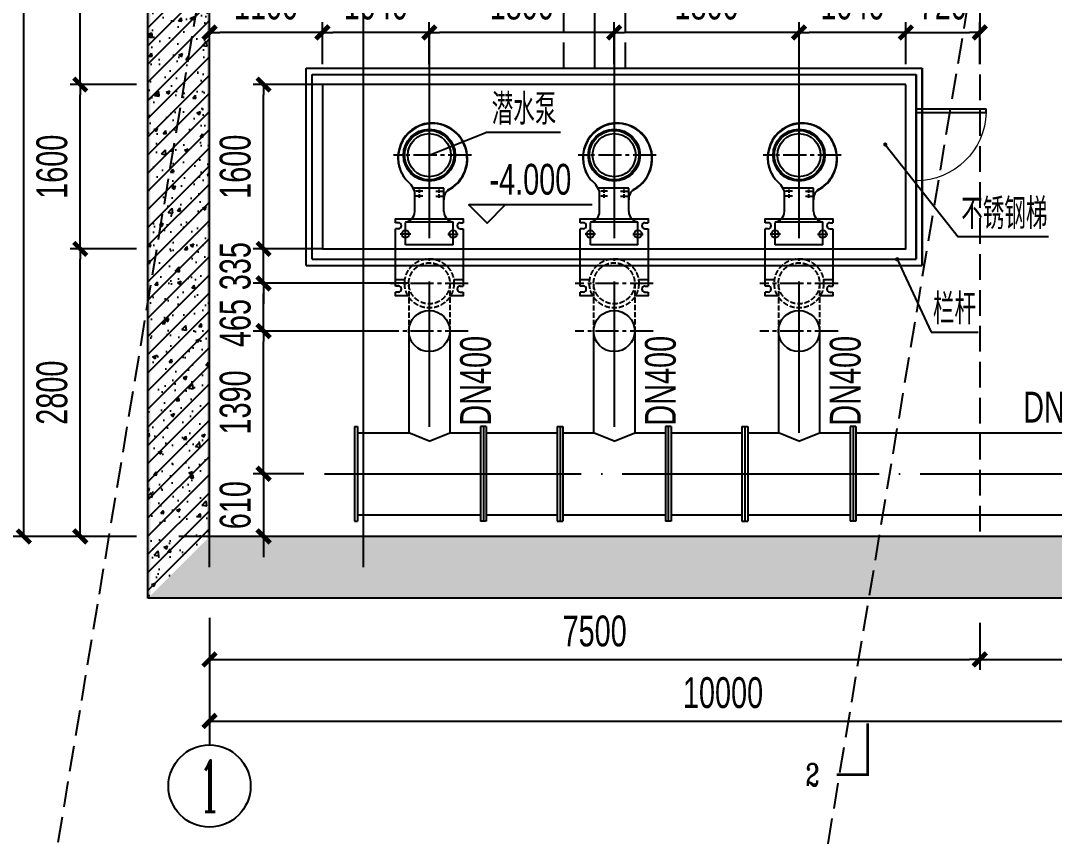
# Model space of a CAD drawing. Extents: x -316592 to 60787, y -138940 to -60306.
# Drawn here: x -24957 to -14892, y -95223 to -87233 of the extents above; entities that cross this region are included whole.
import ezdxf
from ezdxf.enums import TextEntityAlignment as Align

# ---------------------------------------------------------------- set-up
doc = ezdxf.new("R2010")
doc.units = 0
doc.header["$LTSCALE"] = 1000
doc.header["$MEASUREMENT"] = 0
for name, pattern in [('CENTER', [2.9, 2.5, -0.2, 0, -0.2]), ('CENTER2', [1.125, 0.75, -0.125, 0.125, -0.125]), ('DASH', [0.35, 0.25, -0.1]), ('DOTE', [2.42, 2, -0.2, 0.02, -0.2])]:
    doc.linetypes.add(name, pattern=pattern)
for name, color, linetype in [('---GPS_废水管_DN', 74, 'Continuous'), ('AXIS', 4, 'Continuous'), ('AXIS_TEXT', 7, 'Continuous'), ('DIM_SYMB', 4, 'Continuous'), ('DOTE', 8, 'Continuous'), ('PUB_DIM', 7, 'Continuous'), ('PUB_HATCH', 246, 'Continuous'), ('PUB_TEXT', 7, 'Continuous'), ('PUB_WALL', 9, 'Continuous'), ('QQ', 8, 'Continuous'), ('WALL', 8, 'Continuous'), ('WINDOW', 8, 'Continuous'), ('WP_CENTER', 11, 'CENTER'), ('WP_D', 4, 'Continuous'), ('WP_D_DN', 4, 'Continuous'), ('设备', 201, 'Continuous')]:
    doc.layers.add(name, color=color, linetype=linetype)
doc.styles.add('_TCH_AXIS', font='COMPLEX', dxfattribs={"bigfont": 'GBCBIG'})
doc.styles.add('_TCH_LABEL', font='COMPLEX', dxfattribs={"bigfont": 'GBCBIG'})
doc.styles.add('COMPLEX', font='COMPLEX')
doc.styles.add('HZ', font='HZTXT_E.SHX', dxfattribs={"width": 0.7, "bigfont": 'HZTXT.SHX'})
doc.dimstyles.new('LZGPS', dxfattribs={"dimscale": 100, "dimtxt": 3, "dimasz": 1, "dimexe": 1, "dimexo": 2, "dimgap": 1.25, "dimtad": 1, "dimdec": 0, "dimzin": 0, "dimdsep": 46, "dimtxsty": 'HZ', "dimblk": '$dimbk', "dimcen": 2, "dimclrd": 256, "dimclre": 256, "dimazin": 0, "dimtfac": 1, "dimtdec": 0, "dimtix": 1, "dimtmove": 2, "dimatfit": 3, "dimfxl": 0, "dimtolj": 1, "dimtzin": 0, "dimarcsym": 0})
pattern_1 = [(45, (-77718.2, -37710.72), (-88.38835, 88.38835), []), (50, (-77718.2, -37710.72), (358.6301, -31.3761), [37.5, -412.5]), (355, (-77718.2, -37710.72), (-69.3757, 376.096), [30, -330]), (100.4514, (-77688.3, -37713.33), (289.2547, 344.7198), [31.8701, -350.571]), (46.1842, (-77718.2, -37610.7), (533.6205, -82.7595), [56.25, -618.75]), (96.6356, (-77673.73, -37617.6), (467.3314, 487.059), [47.805, -525.8565]), (351.1842, (-77718.2, -37610.7), (467.331, 487.0593), [45, -495]), (21, (-77668.2, -37635.72), (298.4535, -201.3094), [37.5, -412.5]), (326, (-77668.2, -37635.72), (121.6577, 362.575), [30, -330]), (71.4514, (-77643.33, -37652.5), (420.1113, 161.2652), [31.8701, -350.571]), (37.5, (-77718.2, -37710.72), (6.07993, 166.44693), [0, -326, 0, -335, 0, -331.25]), (7.5, (-77718.2, -37710.72), (131.53477, 197.20586), [0, -191, 0, -318.5, 0, -126.25]), (327.5, (-77829.7, -37710.72), (266.91122, -11.27744), [0, -125, 0, -390, 0, -517.5]), (317.5, (-77879.7, -37710.72), (291.5931, 50.0525), [0, -162.5, 0, -259, 0, -367.5])]

# ---------------------------------------------------------------- blocks, each defined once
blk = doc.blocks.new('$dimbk')
blk.add_line((0, 0), (-1, 0))
blk.add_lwpolyline([(-0.64, -0.64, 0.45, 0.45, 0), (0.64, 0.64, 0.45, 0.45, 0)], format="xyseb")
blk = doc.blocks.new('*D63')
at = {"layer": 'Defpoints', "color": 0}
for p in [(-23118, -92895), (-15618, -92895), (-15618, -93452)]:
    blk.add_point(p, dxfattribs=at)
at = {"layer": 'PUB_DIM', "lineweight": -2}
for p, q in [((-23118, -93095), (-23118, -93552)), ((-15618, -93095), (-15618, -93552)), ((-23018, -93452), (-15718, -93452))]:
    blk.add_line(p, q, dxfattribs=at)
at = {"layer": 'PUB_DIM', "lineweight": -2, "xscale": 100, "yscale": 100, "zscale": 100, "rotation": 180}
blk.add_blockref('$dimbk', (-23118, -93452), dxfattribs=at)
at = {"layer": 'PUB_DIM', "lineweight": -2, "xscale": 100, "yscale": 100, "zscale": 100}
blk.add_blockref('$dimbk', (-15618, -93452), dxfattribs=at)
at = {"layer": 'PUB_DIM', "color": 0, "insert": (-19368, -93177), "char_height": 300, "attachment_point": 5, "style": 'HZ'}
blk.add_mtext('\\A1;7500', dxfattribs=at)
blk = doc.blocks.new('*D64')
at = {"layer": 'Defpoints', "color": 0}
for p in [(-15618, -92895), (-13118, -92895), (-13118, -93452)]:
    blk.add_point(p, dxfattribs=at)
at = {"layer": 'PUB_DIM', "lineweight": -2}
for p, q in [((-15618, -93095), (-15618, -93552)), ((-13118, -93095), (-13118, -93552)), ((-15518, -93452), (-13218, -93452))]:
    blk.add_line(p, q, dxfattribs=at)
at = {"layer": 'PUB_DIM', "lineweight": -2, "xscale": 100, "yscale": 100, "zscale": 100, "rotation": 180}
blk.add_blockref('$dimbk', (-15618, -93452), dxfattribs=at)
at = {"layer": 'PUB_DIM', "lineweight": -2, "xscale": 100, "yscale": 100, "zscale": 100}
blk.add_blockref('$dimbk', (-13118, -93452), dxfattribs=at)
at = {"layer": 'PUB_DIM', "color": 0, "insert": (-14368, -93177), "char_height": 300, "attachment_point": 5, "style": 'HZ'}
blk.add_mtext('\\A1;2500', dxfattribs=at)
blk = doc.blocks.new('*D65')
at = {"layer": 'Defpoints', "color": 0}
for p in [(-23118, -93045), (-13118, -93045), (-13118, -94052)]:
    blk.add_point(p, dxfattribs=at)
at = {"layer": 'PUB_DIM', "lineweight": -2}
for p, q in [((-23118, -93245), (-23118, -94152)), ((-13118, -93245), (-13118, -94152)), ((-23018, -94052), (-13218, -94052))]:
    blk.add_line(p, q, dxfattribs=at)
at = {"layer": 'PUB_DIM', "lineweight": -2, "xscale": 100, "yscale": 100, "zscale": 100, "rotation": 180}
blk.add_blockref('$dimbk', (-23118, -94052), dxfattribs=at)
at = {"layer": 'PUB_DIM', "lineweight": -2, "xscale": 100, "yscale": 100, "zscale": 100}
blk.add_blockref('$dimbk', (-13118, -94052), dxfattribs=at)
at = {"layer": 'PUB_DIM', "color": 0, "insert": (-18118, -93777), "char_height": 300, "attachment_point": 5, "style": 'HZ'}
blk.add_mtext('\\A1;10000', dxfattribs=at)
blk = doc.blocks.new('*D66')
at = {"layer": 'Defpoints', "color": 0}
for p in [(-24377, -89455), (-23631, -89455), (-23631, -92255)]:
    blk.add_point(p, dxfattribs=at)
at = {"layer": 'PUB_DIM', "lineweight": -2}
for p, q in [((-23831, -89455), (-24477, -89455)), ((-24377, -92155), (-24377, -89555)), ((-23831, -92255), (-24477, -92255))]:
    blk.add_line(p, q, dxfattribs=at)
at = {"layer": 'PUB_DIM', "lineweight": -2, "xscale": 100, "yscale": 100, "zscale": 100}
for p, rotation in [((-24377, -89455), 90), ((-24377, -92255), 270)]:
    blk.add_blockref('$dimbk', p, dxfattribs=dict(at, rotation=rotation))
at = {"layer": 'PUB_DIM', "color": 0, "insert": (-24652, -90855), "char_height": 300, "attachment_point": 5, "rotation": 90, "style": 'HZ'}
blk.add_mtext('\\A1;2800', dxfattribs=at)
blk = doc.blocks.new('*D67')
at = {"layer": 'Defpoints', "color": 0}
for p in [(-24377, -87855), (-23631, -87855), (-23631, -89455)]:
    blk.add_point(p, dxfattribs=at)
at = {"layer": 'PUB_DIM', "lineweight": -2}
for p, q in [((-23831, -87855), (-24477, -87855)), ((-24377, -89355), (-24377, -87955)), ((-23831, -89455), (-24477, -89455))]:
    blk.add_line(p, q, dxfattribs=at)
at = {"layer": 'PUB_DIM', "lineweight": -2, "xscale": 100, "yscale": 100, "zscale": 100}
for p, rotation in [((-24377, -87855), 90), ((-24377, -89455), 270)]:
    blk.add_blockref('$dimbk', p, dxfattribs=dict(at, rotation=rotation))
at = {"layer": 'PUB_DIM', "color": 0, "insert": (-24652, -88655), "char_height": 300, "attachment_point": 5, "rotation": 90, "style": 'HZ'}
blk.add_mtext('\\A1;1600', dxfattribs=at)
blk = doc.blocks.new('*D68')
at = {"layer": 'Defpoints', "color": 0}
for p in [(-24377, -85355), (-23631, -85355), (-23631, -87855)]:
    blk.add_point(p, dxfattribs=at)
at = {"layer": 'PUB_DIM', "lineweight": -2}
for p, q in [((-23831, -85355), (-24477, -85355)), ((-24377, -87755), (-24377, -85455)), ((-23831, -87855), (-24477, -87855))]:
    blk.add_line(p, q, dxfattribs=at)
at = {"layer": 'PUB_DIM', "lineweight": -2, "xscale": 100, "yscale": 100, "zscale": 100}
for p, rotation in [((-24377, -85355), 90), ((-24377, -87855), 270)]:
    blk.add_blockref('$dimbk', p, dxfattribs=dict(at, rotation=rotation))
at = {"layer": 'PUB_DIM', "color": 0, "insert": (-24652, -86605), "char_height": 300, "attachment_point": 5, "rotation": 90, "style": 'HZ'}
blk.add_mtext('\\A1;2500', dxfattribs=at)
blk = doc.blocks.new('*D71')
at = {"layer": 'Defpoints', "color": 0}
for p in [(-24927, -85355), (-23896, -85355), (-23896, -92255)]:
    blk.add_point(p, dxfattribs=at)
at = {"layer": 'PUB_DIM', "lineweight": -2}
for p, q in [((-24096, -85355), (-25027, -85355)), ((-24927, -92155), (-24927, -85455)), ((-24096, -92255), (-25027, -92255))]:
    blk.add_line(p, q, dxfattribs=at)
at = {"layer": 'PUB_DIM', "lineweight": -2, "xscale": 100, "yscale": 100, "zscale": 100}
for p, rotation in [((-24927, -85355), 90), ((-24927, -92255), 270)]:
    blk.add_blockref('$dimbk', p, dxfattribs=dict(at, rotation=rotation))
at = {"layer": 'PUB_DIM', "color": 0, "insert": (-25202, -88805), "char_height": 300, "attachment_point": 5, "rotation": 90, "style": 'HZ'}
blk.add_mtext('\\A1;6900', dxfattribs=at)
blk = doc.blocks.new('_AXISO')
blk.add_circle((0, 0), 0.5)
at = {"layer": 'AXIS_TEXT', "style": 'COMPLEX', "width": 1.041667}
blk.add_attdef('A', text='', height=0.56, dxfattribs=at).set_placement((-0.25, -0.28), (0.25, -0.28), align=Align.FIT)
blk = doc.blocks.new('$DorLib2D$00000001')
for p, q in [((0.45, 0.975), (0.5, 0.975)), ((0.45, 0), (0.45, 0.975)), ((0.5, 0), (0.5, 0.975)), ((0.5, 0), (0.45, 0))]:
    blk.add_line(p, q)
at = {"lineweight": 13}
blk.add_arc((0.475, 0), 0.975, 91.4693, 180, dxfattribs=at)
blk = doc.blocks.new('$BG_1')
blk.add_lwpolyline([(10.23, 1.77), (-1.77, 1.77), (0, 0), (1.77, 1.77)])
at = {"style": 'HZ', "width": 0.7}
blk.add_attdef('BG', text='', height=2.5, dxfattribs=at).set_placement((4.22, 2.77), align=Align.CENTER)
blk = doc.blocks.new('*D73')
at = {"layer": '---GPS_废水管_DN', "lineweight": -2}
for p, q in [((-22592, -91545), (-22592, -91445)), ((-22199, -91645), (-22692, -91645)), ((-22592, -91645), (-22592, -92255)), ((-22199, -92255), (-22692, -92255)), ((-22592, -92355), (-22592, -92455))]:
    blk.add_line(p, q, dxfattribs=at)
at = {"layer": 'Defpoints', "color": 0}
for p in [(-21999, -91645, 1800), (-22592, -92255), (-21999, -92255)]:
    blk.add_point(p, dxfattribs=at)
at = {"layer": '---GPS_废水管_DN', "lineweight": -2, "xscale": 100, "yscale": 100, "zscale": 100}
for p, rotation in [((-22592, -91645), 270), ((-22592, -92255), 90)]:
    blk.add_blockref('$dimbk', p, dxfattribs=dict(at, rotation=rotation))
at = {"layer": '---GPS_废水管_DN', "color": 0, "insert": (-22867, -91950), "char_height": 300, "attachment_point": 5, "rotation": 90, "style": 'HZ'}
blk.add_mtext('\\A1;610', dxfattribs=at)
blk = doc.blocks.new('*D74')
at = {"layer": '---GPS_废水管_DN', "lineweight": -2}
for p, q in [((-21818, -90255), (-22692, -90255)), ((-22592, -91545), (-22592, -90355)), ((-22199, -91645), (-22692, -91645))]:
    blk.add_line(p, q, dxfattribs=at)
at = {"layer": 'Defpoints', "color": 0}
for p in [(-22592, -90255), (-21618, -90255), (-21999, -91645, 1800)]:
    blk.add_point(p, dxfattribs=at)
at = {"layer": '---GPS_废水管_DN', "lineweight": -2, "xscale": 100, "yscale": 100, "zscale": 100}
for p, rotation in [((-22592, -90255), 90), ((-22592, -91645), 270)]:
    blk.add_blockref('$dimbk', p, dxfattribs=dict(at, rotation=rotation))
at = {"layer": '---GPS_废水管_DN', "color": 0, "insert": (-22867, -90950), "char_height": 300, "attachment_point": 5, "rotation": 90, "style": 'HZ'}
blk.add_mtext('\\A1;1390', dxfattribs=at)
blk = doc.blocks.new('*D75')
at = {"layer": '---GPS_废水管_DN', "lineweight": -2}
for p, q in [((-16338, -87655), (-16338, -87248)), ((-15618, -87655), (-15618, -87248)), ((-16238, -87348), (-15718, -87348))]:
    blk.add_line(p, q, dxfattribs=at)
at = {"layer": 'Defpoints', "color": 0}
for p in [(-15618, -87348), (-16338, -87855), (-15618, -87855)]:
    blk.add_point(p, dxfattribs=at)
at = {"layer": '---GPS_废水管_DN', "lineweight": -2, "xscale": 100, "yscale": 100, "zscale": 100, "rotation": 180}
blk.add_blockref('$dimbk', (-16338, -87348), dxfattribs=at)
at = {"layer": '---GPS_废水管_DN', "lineweight": -2, "xscale": 100, "yscale": 100, "zscale": 100}
blk.add_blockref('$dimbk', (-15618, -87348), dxfattribs=at)
at = {"layer": '---GPS_废水管_DN', "color": 0, "insert": (-15978, -87073), "char_height": 300, "attachment_point": 5, "style": 'HZ'}
blk.add_mtext('\\A1;720', dxfattribs=at)
blk = doc.blocks.new('*D76')
at = {"layer": '---GPS_废水管_DN', "lineweight": -2}
for p, q in [((-17378, -87655), (-17378, -87248)), ((-16338, -87655), (-16338, -87248)), ((-16438, -87348), (-17278, -87348))]:
    blk.add_line(p, q, dxfattribs=at)
at = {"layer": 'Defpoints', "color": 0}
for p in [(-17378, -87348), (-17378, -87855), (-16338, -87855)]:
    blk.add_point(p, dxfattribs=at)
at = {"layer": '---GPS_废水管_DN', "lineweight": -2, "xscale": 100, "yscale": 100, "zscale": 100, "rotation": 180}
blk.add_blockref('$dimbk', (-17378, -87348), dxfattribs=at)
at = {"layer": '---GPS_废水管_DN', "lineweight": -2, "xscale": 100, "yscale": 100, "zscale": 100}
blk.add_blockref('$dimbk', (-16338, -87348), dxfattribs=at)
at = {"layer": '---GPS_废水管_DN', "color": 0, "insert": (-16858, -87073), "char_height": 300, "attachment_point": 5, "style": 'HZ'}
blk.add_mtext('\\A1;1040', dxfattribs=at)
blk = doc.blocks.new('*D77')
at = {"layer": '---GPS_废水管_DN', "lineweight": -2}
for p, q in [((-19178, -87655), (-19178, -87248)), ((-17378, -87655), (-17378, -87248)), ((-17478, -87348), (-19078, -87348))]:
    blk.add_line(p, q, dxfattribs=at)
at = {"layer": 'Defpoints', "color": 0}
for p in [(-19178, -87348), (-19178, -87855), (-17378, -87855)]:
    blk.add_point(p, dxfattribs=at)
at = {"layer": '---GPS_废水管_DN', "lineweight": -2, "xscale": 100, "yscale": 100, "zscale": 100, "rotation": 180}
blk.add_blockref('$dimbk', (-19178, -87348), dxfattribs=at)
at = {"layer": '---GPS_废水管_DN', "lineweight": -2, "xscale": 100, "yscale": 100, "zscale": 100}
blk.add_blockref('$dimbk', (-17378, -87348), dxfattribs=at)
at = {"layer": '---GPS_废水管_DN', "color": 0, "insert": (-18278, -87073), "char_height": 300, "attachment_point": 5, "style": 'HZ'}
blk.add_mtext('\\A1;1800', dxfattribs=at)
blk = doc.blocks.new('*D78')
at = {"layer": '---GPS_废水管_DN', "lineweight": -2}
for p, q in [((-20978, -87655), (-20978, -87248)), ((-19178, -87655), (-19178, -87248)), ((-19278, -87348), (-20878, -87348))]:
    blk.add_line(p, q, dxfattribs=at)
at = {"layer": 'Defpoints', "color": 0}
for p in [(-20978, -87348), (-20978, -87855), (-19178, -87855)]:
    blk.add_point(p, dxfattribs=at)
at = {"layer": '---GPS_废水管_DN', "lineweight": -2, "xscale": 100, "yscale": 100, "zscale": 100, "rotation": 180}
blk.add_blockref('$dimbk', (-20978, -87348), dxfattribs=at)
at = {"layer": '---GPS_废水管_DN', "lineweight": -2, "xscale": 100, "yscale": 100, "zscale": 100}
blk.add_blockref('$dimbk', (-19178, -87348), dxfattribs=at)
at = {"layer": '---GPS_废水管_DN', "color": 0, "insert": (-20078, -87073), "char_height": 300, "attachment_point": 5, "style": 'HZ'}
blk.add_mtext('\\A1;1800', dxfattribs=at)
blk = doc.blocks.new('*D79')
at = {"layer": '---GPS_废水管_DN', "lineweight": -2}
for p, q in [((-22019, -87655), (-22019, -87248)), ((-20978, -87655), (-20978, -87248)), ((-21078, -87348), (-21919, -87348))]:
    blk.add_line(p, q, dxfattribs=at)
at = {"layer": 'Defpoints', "color": 0}
for p in [(-22019, -87348), (-22019, -87855), (-20978, -87855)]:
    blk.add_point(p, dxfattribs=at)
at = {"layer": '---GPS_废水管_DN', "lineweight": -2, "xscale": 100, "yscale": 100, "zscale": 100, "rotation": 180}
blk.add_blockref('$dimbk', (-22019, -87348), dxfattribs=at)
at = {"layer": '---GPS_废水管_DN', "lineweight": -2, "xscale": 100, "yscale": 100, "zscale": 100}
blk.add_blockref('$dimbk', (-20978, -87348), dxfattribs=at)
at = {"layer": '---GPS_废水管_DN', "color": 0, "insert": (-21499, -87073), "char_height": 300, "attachment_point": 5, "style": 'HZ'}
blk.add_mtext('\\A1;1040', dxfattribs=at)
blk = doc.blocks.new('*D80')
at = {"layer": '---GPS_废水管_DN', "lineweight": -2}
for p, q in [((-22592, -89355), (-22592, -89255)), ((-22019, -89455), (-22692, -89455)), ((-22592, -89790), (-22592, -89455)), ((-21178, -89790), (-22692, -89790)), ((-22592, -89890), (-22592, -89990))]:
    blk.add_line(p, q, dxfattribs=at)
at = {"layer": 'Defpoints', "color": 0}
for p in [(-22592, -89455), (-21819, -89455), (-20978, -89790)]:
    blk.add_point(p, dxfattribs=at)
at = {"layer": '---GPS_废水管_DN', "lineweight": -2, "xscale": 100, "yscale": 100, "zscale": 100}
for p, rotation in [((-22592, -89455), 270), ((-22592, -89790), 90)]:
    blk.add_blockref('$dimbk', p, dxfattribs=dict(at, rotation=rotation))
at = {"layer": '---GPS_废水管_DN', "color": 0, "insert": (-22867, -89623), "char_height": 300, "attachment_point": 5, "rotation": 90, "style": 'HZ'}
blk.add_mtext('\\A1;335', dxfattribs=at)
blk = doc.blocks.new('*D81')
at = {"layer": '---GPS_废水管_DN', "lineweight": -2}
for p, q in [((-22019, -87855), (-22692, -87855)), ((-22592, -89355), (-22592, -87955)), ((-22019, -89455), (-22692, -89455))]:
    blk.add_line(p, q, dxfattribs=at)
at = {"layer": 'Defpoints', "color": 0}
for p in [(-22592, -87855), (-21819, -87855), (-21819, -89455)]:
    blk.add_point(p, dxfattribs=at)
at = {"layer": '---GPS_废水管_DN', "lineweight": -2, "xscale": 100, "yscale": 100, "zscale": 100}
for p, rotation in [((-22592, -87855), 90), ((-22592, -89455), 270)]:
    blk.add_blockref('$dimbk', p, dxfattribs=dict(at, rotation=rotation))
at = {"layer": '---GPS_废水管_DN', "color": 0, "insert": (-22867, -88655), "char_height": 300, "attachment_point": 5, "rotation": 90, "style": 'HZ'}
blk.add_mtext('\\A1;1600', dxfattribs=at)
blk = doc.blocks.new('*D82')
at = {"layer": '---GPS_废水管_DN', "lineweight": -2}
for p, q in [((-22019, -89790), (-22692, -89790)), ((-22592, -90155), (-22592, -89890)), ((-21358, -90255), (-22692, -90255))]:
    blk.add_line(p, q, dxfattribs=at)
at = {"layer": 'Defpoints', "color": 0}
for p in [(-22592, -89790), (-21819, -89790), (-21158, -90255)]:
    blk.add_point(p, dxfattribs=at)
at = {"layer": '---GPS_废水管_DN', "lineweight": -2, "xscale": 100, "yscale": 100, "zscale": 100}
for p, rotation in [((-22592, -89790), 90), ((-22592, -90255), 270)]:
    blk.add_blockref('$dimbk', p, dxfattribs=dict(at, rotation=rotation))
at = {"layer": '---GPS_废水管_DN', "color": 0, "insert": (-22867, -90177), "char_height": 300, "attachment_point": 5, "rotation": 90, "style": 'HZ'}
blk.add_mtext('\\A1;465', dxfattribs=at)
blk = doc.blocks.new('*D85')
at = {"layer": '---GPS_废水管_DN', "lineweight": -2}
for p, q in [((-23118, -87655), (-23118, -87248)), ((-22018, -87655), (-22018, -87248)), ((-22118, -87348), (-23018, -87348))]:
    blk.add_line(p, q, dxfattribs=at)
at = {"layer": 'Defpoints', "color": 0}
for p in [(-23118, -87348), (-23118, -87855), (-22018, -87855)]:
    blk.add_point(p, dxfattribs=at)
at = {"layer": '---GPS_废水管_DN', "lineweight": -2, "xscale": 100, "yscale": 100, "zscale": 100, "rotation": 180}
blk.add_blockref('$dimbk', (-23118, -87348), dxfattribs=at)
at = {"layer": '---GPS_废水管_DN', "lineweight": -2, "xscale": 100, "yscale": 100, "zscale": 100}
blk.add_blockref('$dimbk', (-22018, -87348), dxfattribs=at)
at = {"layer": '---GPS_废水管_DN', "color": 0, "insert": (-22568, -87073), "char_height": 300, "attachment_point": 5, "style": 'HZ'}
blk.add_mtext('\\A1;1100', dxfattribs=at)
blk = doc.blocks.new('*D86')
at = {"layer": '---GPS_废水管_DN', "lineweight": -2}
blk.add_arc((-12084, -92045), 237, 204.3244, 290.6756, dxfattribs=at)
at = {"layer": 'Defpoints', "color": 0}
for p in [(-12201, -91928, 1800), (-15838, -92045, 1800), (-11918, -92045, 1800), (-12252, -92213), (-11369, -92760, 1800)]:
    blk.add_point(p, dxfattribs=at)
at = {"layer": '---GPS_废水管_DN', "lineweight": -2, "xscale": 100, "yscale": 100, "zscale": 100}
for p, rotation in [((-12321, -92045), 102.1621890158522), ((-11916, -92213), 32.83781098414722)]:
    blk.add_blockref('$dimbk', p, dxfattribs=dict(at, rotation=rotation))
at = {"layer": '---GPS_废水管_DN', "color": 0, "insert": (-12070, -92011), "char_height": 300, "attachment_point": 5, "rotation": 337.5, "style": 'HZ'}
blk.add_mtext('\\A1;135.00°', dxfattribs=at)

msp = doc.modelspace()

# ---------------------------------------------------------------- hatches: boundary and pattern name
at = {"layer": 'PUB_HATCH'}
h = msp.add_hatch(dxfattribs=at)
h.set_pattern_fill('钢筋混凝土', color=256, scale=50, style=0)
h.set_pattern_definition(pattern_1)
h.paths.add_polyline_path([(-23718.3, -92855.4), (-23118.3, -92255.4), (-23118.3, -86355.4), (-23143.3, -86330.4), (-23693.3, -85380.4), (-23718.3, -85355.4)])
h = msp.add_hatch(dxfattribs=at)
h.set_pattern_fill('钢筋混凝土', color=256, scale=50, style=0)
h.set_pattern_definition(pattern_1)
h.paths.add_polyline_path([(-12518.3, -92855.4), (-13118.3, -92255.4), (-23118.3, -92255.4), (-23718.3, -92855.4)])
at = {"layer": 'PUB_WALL'}
for points in [[(-23718.3, -92855.4), (-23718.3, -85355.4), (-23693.3, -85380.4), (-23693.3, -92830.4)], [(-23118.3, -92255.4), (-23118.3, -86355.4), (-23143.3, -86330.4), (-23143.3, -92280.4)], [(-13118.3, -92255.4), (-23118.3, -92255.4), (-23143.3, -92280.4), (-13093.3, -92280.4)], [(-12518.3, -92855.4), (-23718.3, -92855.4), (-23693.3, -92830.4), (-12543.3, -92830.4)]]:
    msp.add_hatch(color=256, dxfattribs=at).paths.add_polyline_path(points)

# ---------------------------------------------------------------- linework, layer by layer
at = {"layer": '---GPS_废水管_DN'}
for p, q in [((-20978.3, -88542.4), (-20427.6, -88320.3)), ((-19701.4, -88320.3), (-20427.6, -88320.3)), ((-16538.3, -88438.6), (-15827.8, -89337.8)), ((-14948.3, -89337.8), (-15827.8, -89337.8)), ((-16423.2, -89555.4), (-16091.7, -90265.3)), ((-16091.7, -90265.3), (-15632.8, -90265.3))]:
    msp.add_line(p, q, dxfattribs=at)
msp.add_lwpolyline([(-16338.3, -87855.3), (-22018.8, -87855.3), (-22018.8, -89455.4), (-16338.3, -89455.4)], close=True, dxfattribs=at)
at = {"layer": '---GPS_废水管_DN', "const_width": 20}
for points in [[(-16542.5, -88429.5, -1), (-16534.1, -88447.6, -1)], [(-16427.4, -89546.3, -1), (-16419, -89564.5, -1)]]:
    msp.add_lwpolyline(points, format="xyb", close=True, dxfattribs=at)
at = {"layer": '---GPS_废水管_DN', "linetype": 'DASH', "ltscale": 0.2}
for centre in [(-20978.3, -89790.4), (-19178.3, -89790.4), (-17378.3, -89790.4)]:
    msp.add_circle(centre, 240, dxfattribs=at)
at = {"linetype": 'DASH'}
for p, q in [((-19668.3, -87695.3), (-19668.3, -84355.4)), ((-19068.3, -87695.3), (-19068.3, -84355.4)), ((-23118.3, -86355.4), (-24796.8, -96440.8)), ((-15618.3, -86355.4), (-15618.3, -92255.4)), ((-15618.3, -86370.4), (-17296.9, -96440.8))]:
    msp.add_line(p, q, dxfattribs=at)
at = {"linetype": 'DOTE'}
msp.add_line((-19368.3, -84355.4), (-19368.3, -87695.3), dxfattribs=at)
at = {"linetype": 'DASH', "ltscale": 0.2}
for centre in [(-20978.3, -89790.4), (-19178.3, -89790.4), (-17378.3, -89790.4)]:
    msp.add_circle(centre, 200, dxfattribs=at)
for centre in [(-20978.3, -90255.4), (-19178.3, -90255.4), (-17378.3, -90255.4)]:
    msp.add_circle(centre, 200)
at = {"layer": 'AXIS'}
for p, q in [((-23896.1, -92255.4), (-25197.7, -92255.4)), ((-23118.3, -93045.5), (-23118.3, -94285.1))]:
    msp.add_line(p, q, dxfattribs=at)
at = {"layer": 'DIM_SYMB', "const_width": 25}
msp.add_lwpolyline([(-16710, -94075.2), (-16710, -94575.2), (-17010, -94575.2)], dxfattribs=at)
at = {"layer": 'DOTE'}
for p, q in [((-23118.3, -92555.4), (-23118.3, -85055.4)), ((-21618.3, -92555.4), (-21618.3, -85055.4)), ((-12903.9, -92255.4), (-23418.3, -92255.4))]:
    msp.add_line(p, q, dxfattribs=at)
at = {"layer": 'DOTE', "color": 8, "linetype": 'CENTER2', "ltscale": 0.3}
for p, q in [((-20568.3, -88542.4), (-21328.3, -88542.4)), ((-18768.3, -88542.4), (-19528.3, -88542.4)), ((-16968.3, -88542.4), (-17728.3, -88542.4)), ((-20598.3, -89790.4), (-21358.3, -89790.4)), ((-18798.3, -89790.4), (-19558.3, -89790.4)), ((-16998.3, -89790.4), (-17758.3, -89790.4)), ((-20598.3, -90255.4), (-21358.3, -90255.4)), ((-18798.3, -90255.4), (-19558.3, -90255.4)), ((-16998.3, -90255.4), (-17758.3, -90255.4))]:
    msp.add_line(p, q, dxfattribs=at)
at = {"layer": 'QQ', "linetype": 'DOTE'}
for p, q in [((-20978.3, -87350.9), (-20978.3, -91187.2)), ((-19178.3, -87350.9), (-19178.3, -91187.2)), ((-17378.3, -87350.9), (-17378.3, -91245.4))]:
    msp.add_line(p, q, dxfattribs=at)
at = {"layer": 'WALL'}
for p, q in [((-23718.3, -92855.4), (-23718.3, -85355.4)), ((-23118.3, -92255.4), (-23118.3, -86355.4)), ((-13118.3, -92255.4), (-23118.3, -92255.4)), ((-12518.3, -92855.4), (-23718.3, -92855.4))]:
    msp.add_line(p, q, dxfattribs=at)
at = {"layer": 'WALL', "color": 246}
for p, q in [((-22178.8, -87695.3), (-16178.3, -87695.3)), ((-22178.8, -89615.4), (-22178.8, -87695.3)), ((-22118.8, -87755.3), (-16238.3, -87755.3)), ((-22118.8, -89555.4), (-22118.8, -87755.3)), ((-16238.3, -87755.3), (-16238.3, -89555.4)), ((-16238.3, -89555.4), (-16238.3, -87755.3)), ((-16178.3, -87695.3), (-16178.3, -89615.4)), ((-16178.3, -89615.4), (-16178.3, -87695.3)), ((-22118.8, -89555.4), (-16238.3, -89555.4)), ((-22178.8, -89615.4), (-16178.3, -89615.4))]:
    msp.add_line(p, q, dxfattribs=at)
at = {"layer": 'WP_CENTER', "color": 246}
msp.add_line((-21998.9, -91645.4, 1800), (-11918.3, -91645.4), dxfattribs=at)
at = {"layer": 'WP_D', "linetype": 'DASH', "ltscale": 0.2}
for p, q in [((-21178.3, -89795.3, 1800), (-21178.3, -90255.4, 1800)), ((-20778.3, -89790.4), (-20778.3, -90255.4)), ((-19378.3, -89795.3, 1800), (-19378.3, -90255.4, 1800)), ((-18978.3, -89790.4), (-18978.3, -90255.4)), ((-17578.3, -89795.3, 1800), (-17578.3, -90255.4, 1800)), ((-17178.3, -89790.4), (-17178.3, -90255.4))]:
    msp.add_line(p, q, dxfattribs=at)
at = {"layer": 'WP_D'}
for p, q in [((-21178.3, -90255.4), (-21178.3, -91245.4)), ((-20778.3, -90255.4), (-20778.3, -91245.4)), ((-19378.3, -90255.4), (-19378.3, -91245.4)), ((-18978.3, -90255.4), (-18978.3, -91245.4)), ((-17578.3, -90255.4), (-17578.3, -91245.4)), ((-17178.3, -90255.4), (-17178.3, -91245.4)), ((-21705.3, -91184.3, 1800), (-21705.3, -92104.3, 1800)), ((-21705.3, -91184.3, 1800), (-21677.3, -91184.3, 1800)), ((-21677.3, -91184.3, 1800), (-21677.3, -92104.3, 1800)), ((-20479.3, -91184.3, 1800), (-20479.3, -92104.3, 1800)), ((-20423.3, -91184.3, 1800), (-20479.3, -91184.3, 1800)), ((-20451.3, -91184.3, 1800), (-20451.3, -92104.3, 1800)), ((-20423.3, -91184.3, 1800), (-20423.3, -92104.3, 1800)), ((-19733.3, -91185.4, 1800), (-19677.3, -91185.4, 1800)), ((-19733.3, -91185.4, 1800), (-19733.3, -92105.4, 1800)), ((-19705.3, -91185.4, 1800), (-19705.3, -92105.4, 1800)), ((-19677.3, -91185.4, 1800), (-19677.3, -92105.4, 1800)), ((-18679.3, -91185.4, 1800), (-18679.3, -92105.4, 1800)), ((-18623.3, -91185.4, 1800), (-18679.3, -91185.4, 1800)), ((-18651.3, -91185.4, 1800), (-18651.3, -92105.4, 1800)), ((-18623.3, -91185.4, 1800), (-18623.3, -92105.4, 1800)), ((-17933.3, -91185.4), (-17877.3, -91185.4)), ((-17933.3, -91185.4), (-17933.3, -92105.4)), ((-17905.3, -91185.4), (-17905.3, -92105.4)), ((-17877.3, -91185.4), (-17877.3, -92105.4)), ((-16879.3, -91185.4), (-16879.3, -92105.4)), ((-16823.3, -91185.4), (-16879.3, -91185.4)), ((-16851.3, -91185.4), (-16851.3, -92105.4)), ((-16823.3, -91185.4), (-16823.3, -92105.4)), ((-21677.3, -91245.4, 1800), (-21178.3, -91245.4, 1800)), ((-20978.3, -91325.4, 1800), (-21178.3, -91245.4, 1800)), ((-20978.3, -91325.4, 1800), (-20778.3, -91245.4, 1800)), ((-20778.3, -91245.4, 1800), (-20479.3, -91245.4, 1800)), ((-20423.3, -91245.4, 1800), (-19733.3, -91245.4, 1800)), ((-19677.3, -91245.4, 1800), (-19378.3, -91245.4, 1800)), ((-19178.3, -91325.4, 1800), (-19378.3, -91245.4, 1800)), ((-19178.3, -91325.4, 1800), (-18978.3, -91245.4, 1800)), ((-18978.3, -91245.4, 1800), (-18679.3, -91245.4, 1800)), ((-18623.3, -91245.4, 1800), (-17933.3, -91245.4, 1800)), ((-17877.3, -91245.4, 1800), (-17578.3, -91245.4, 1800)), ((-17378.3, -91325.4, 1800), (-17578.3, -91245.4, 1800)), ((-17378.3, -91325.4, 1800), (-17178.3, -91245.4, 1800)), ((-17178.3, -91245.4, 1800), (-16879.3, -91245.4, 1800)), ((-16823.3, -91245.4, 1800), (-15838.3, -91245.4, 1800)), ((-15838.3, -91245.4, 1800), (-11918.3, -91245.4, 1800)), ((-21677.3, -92045.4, 1800), (-20479.3, -92045.4, 1800)), ((-20423.3, -92045.4, 1800), (-19733.3, -92045.4, 1800)), ((-19677.3, -92045.4, 1800), (-18679.3, -92045.4, 1800)), ((-18623.3, -92045.4, 1800), (-17933.3, -92045.4, 1800)), ((-17877.3, -92045.4, 1800), (-16879.3, -92045.4, 1800)), ((-16823.3, -92045.4, 1800), (-15838.3, -92045.4, 1800)), ((-15838.3, -92045.4, 1800), (-12084, -92045.4, 1800)), ((-21705.3, -92104.3, 1800), (-21677.3, -92104.3, 1800)), ((-20423.3, -92104.3, 1800), (-20479.3, -92104.3, 1800)), ((-19733.3, -92105.4, 1800), (-19677.3, -92105.4, 1800)), ((-18623.3, -92105.4, 1800), (-18679.3, -92105.4, 1800)), ((-17933.3, -92105.4), (-17877.3, -92105.4)), ((-16823.3, -92105.4), (-16879.3, -92105.4))]:
    msp.add_line(p, q, dxfattribs=at)
at = {"layer": '设备'}
for p, q in [((-20836.6, -88863.4), (-21134.2, -88863.4)), ((-21074.9, -88910), (-21074.9, -88875.8)), ((-20881.7, -88910), (-20881.7, -88875.8)), ((-20836.6, -89089.8), (-20836.6, -88864.8)), ((-19036.6, -88863.4), (-19334.2, -88863.4)), ((-19274.9, -88910), (-19274.9, -88875.8)), ((-19081.7, -88910), (-19081.7, -88875.8)), ((-19036.6, -89089.8), (-19036.6, -88864.8)), ((-17236.6, -88863.4), (-17534.2, -88863.4)), ((-17474.9, -88910), (-17474.9, -88875.8)), ((-17281.7, -88910), (-17281.7, -88875.8)), ((-17236.6, -89089.8), (-17236.6, -88864.8)), ((-21120, -89089.8), (-21120, -88896.2)), ((-21041.8, -88892.6), (-21109.4, -88892.6)), ((-21041.8, -88940), (-21109.4, -88940)), ((-21074.9, -88957.4), (-21074.9, -88923.2)), ((-20914.8, -88892.6), (-20847.2, -88892.6)), ((-20914.8, -88940), (-20847.2, -88940)), ((-20881.7, -88957.4), (-20881.7, -88923.2)), ((-19320, -89089.8), (-19320, -88896.2)), ((-19241.8, -88892.6), (-19309.4, -88892.6)), ((-19241.8, -88940), (-19309.4, -88940)), ((-19274.9, -88957.4), (-19274.9, -88923.2)), ((-19114.8, -88892.6), (-19047.2, -88892.6)), ((-19114.8, -88940), (-19047.2, -88940)), ((-19081.7, -88957.4), (-19081.7, -88923.2)), ((-17520, -89089.8), (-17520, -88896.2)), ((-17441.8, -88892.6), (-17509.4, -88892.6)), ((-17441.8, -88940), (-17509.4, -88940)), ((-17474.9, -88957.4), (-17474.9, -88923.2)), ((-17314.8, -88892.6), (-17247.2, -88892.6)), ((-17314.8, -88940), (-17247.2, -88940)), ((-17281.7, -88957.4), (-17281.7, -88923.2)), ((-21278.3, -89200.2), (-21308.3, -89200.2)), ((-21278.3, -89258.2), (-21308.3, -89258.2)), ((-20746.6, -89193.6), (-21210, -89193.6)), ((-21210, -89416.1), (-21210, -89196.3)), ((-20746.6, -89416.1), (-20746.6, -89193.6)), ((-20678.3, -89200.2), (-20648.3, -89200.2)), ((-20678.3, -89258.2), (-20648.3, -89258.2)), ((-19478.3, -89200.2), (-19508.3, -89200.2)), ((-19478.3, -89258.2), (-19508.3, -89258.2)), ((-18946.6, -89193.6), (-19410, -89193.6)), ((-19410, -89416.1), (-19410, -89196.3)), ((-18946.6, -89416.1), (-18946.6, -89193.6)), ((-18878.3, -89200.2), (-18848.3, -89200.2)), ((-18878.3, -89258.2), (-18848.3, -89258.2)), ((-17678.3, -89200.2), (-17708.3, -89200.2)), ((-17678.3, -89258.2), (-17708.3, -89258.2)), ((-17146.6, -89193.6), (-17610, -89193.6)), ((-17610, -89416.1), (-17610, -89196.3)), ((-17146.6, -89416.1), (-17146.6, -89193.6)), ((-17078.3, -89200.2), (-17048.3, -89200.2)), ((-17078.3, -89258.2), (-17048.3, -89258.2)), ((-21159.4, -89310.4), (-21260.5, -89310.4)), ((-20797.2, -89310.4), (-20696, -89310.4)), ((-19359.4, -89310.4), (-19460.5, -89310.4)), ((-18997.2, -89310.4), (-18896, -89310.4)), ((-17559.4, -89310.4), (-17660.5, -89310.4)), ((-17197.2, -89310.4), (-17096, -89310.4)), ((-20746.6, -89416.1), (-21210, -89416.1)), ((-18946.6, -89416.1), (-19410, -89416.1)), ((-17146.6, -89416.1), (-17610, -89416.1)), ((-21215.7, -89755.5), (-21308.3, -89755.5)), ((-20648.3, -89755.5), (-20740.8, -89755.5)), ((-19415.7, -89755.5), (-19508.3, -89755.5)), ((-18848.3, -89755.5), (-18940.8, -89755.5)), ((-17615.7, -89755.5), (-17708.3, -89755.5)), ((-17048.3, -89755.5), (-17140.8, -89755.5)), ((-21278.3, -89816.8), (-21308.3, -89816.8)), ((-21278.3, -89874.8), (-21308.3, -89874.8)), ((-20678.3, -89816.8), (-20648.3, -89816.8)), ((-20678.3, -89874.8), (-20648.3, -89874.8)), ((-19478.3, -89816.8), (-19508.3, -89816.8)), ((-19478.3, -89874.8), (-19508.3, -89874.8)), ((-18878.3, -89816.8), (-18848.3, -89816.8)), ((-18878.3, -89874.8), (-18848.3, -89874.8)), ((-17678.3, -89816.8), (-17708.3, -89816.8)), ((-17678.3, -89874.8), (-17708.3, -89874.8)), ((-17078.3, -89816.8), (-17048.3, -89816.8)), ((-17078.3, -89874.8), (-17048.3, -89874.8))]:
    msp.add_line(p, q, dxfattribs=at)
for points in [[(-21308.3, -89200.2), (-21308.3, -89163), (-20648.3, -89163), (-20648.3, -89200.2)], [(-19508.3, -89200.2), (-19508.3, -89163), (-18848.3, -89163), (-18848.3, -89200.2)], [(-17708.3, -89200.2), (-17708.3, -89163), (-17048.3, -89163), (-17048.3, -89200.2)], [(-21308.3, -89816.8), (-21308.3, -89258.2)], [(-20648.3, -89258.2), (-20648.3, -89816.8)], [(-19508.3, -89816.8), (-19508.3, -89258.2)], [(-18848.3, -89258.2), (-18848.3, -89816.8)], [(-17708.3, -89816.8), (-17708.3, -89258.2)], [(-17048.3, -89258.2), (-17048.3, -89816.8)], [(-21185.2, -89912), (-21308.3, -89912), (-21308.3, -89874.8)], [(-20648.3, -89874.8), (-20648.3, -89912), (-20771.3, -89912)], [(-19385.2, -89912), (-19508.3, -89912), (-19508.3, -89874.8)], [(-18848.3, -89874.8), (-18848.3, -89912), (-18971.3, -89912)], [(-17585.2, -89912), (-17708.3, -89912), (-17708.3, -89874.8)], [(-17048.3, -89874.8), (-17048.3, -89912), (-17171.3, -89912)]]:
    msp.add_lwpolyline(points, dxfattribs=at)
for centre, radius in [((-20978.3, -88542.4), 252.4), ((-20978.3, -88542.4), 240.7), ((-20978.3, -88542.4), 209.8), ((-19178.3, -88542.4), 252.4), ((-19178.3, -88542.4), 240.7), ((-19178.3, -88542.4), 209.8), ((-17378.3, -88542.4), 252.4), ((-17378.3, -88542.4), 240.7), ((-17378.3, -88542.4), 209.8), ((-21210, -89310.4), 36.3), ((-20746.6, -89310.4), 36.3), ((-19410, -89310.4), 36.3), ((-18946.6, -89310.4), 36.3), ((-17610, -89310.4), 36.3), ((-17146.6, -89310.4), 36.3)]:
    msp.add_circle(centre, radius, dxfattribs=at)
for centre, radius, start, end in [((-20946.4, -88566), 337.5, 96.0763, 219.10028), ((-20945, -88569.9), 336.1, 96.20196, 218.5373), ((-20953.4, -88576), 346.8, 296.39216, 95.62171), ((-20953.4, -88576), 342.7, 300.12629, 95.62171), ((-19146.4, -88566), 337.5, 96.0763, 219.10028), ((-19145, -88569.9), 336.1, 96.20196, 218.5373), ((-19153.4, -88576), 346.8, 296.39216, 95.62171), ((-19153.4, -88576), 342.7, 300.12629, 95.62171), ((-17346.4, -88566), 337.5, 96.0763, 219.10028), ((-17345, -88569.9), 336.1, 96.20196, 218.5373), ((-17353.4, -88576), 346.8, 296.39216, 95.62171), ((-17353.4, -88576), 342.7, 300.12629, 95.62171), ((-21383.7, -89002.6), 284.3, 21.89747, 51.78301), ((-20721.6, -88970.8), 115.1, 121.25086, 182.62459), ((-19583.7, -89002.6), 284.3, 21.89747, 51.78301), ((-18921.6, -88970.8), 115.1, 121.25086, 182.62459), ((-17783.7, -89002.6), 284.3, 21.89747, 51.78301), ((-17121.6, -88970.8), 115.1, 121.25086, 182.62459), ((-21225, -89089.7), 105, 278.21895, 359.92314), ((-20731.6, -89089.7), 105, 180.07686, 261.78105), ((-19425, -89089.7), 105, 278.21895, 359.92314), ((-18931.6, -89089.7), 105, 180.07686, 261.78105), ((-17625, -89089.7), 105, 278.21895, 359.92314), ((-17131.6, -89089.7), 105, 180.07686, 261.78105), ((-21278.3, -89229.2), 29, 270, 90), ((-20678.3, -89229.2), 29, 90, 270), ((-19478.3, -89229.2), 29, 270, 90), ((-18878.3, -89229.2), 29, 90, 270), ((-17678.3, -89229.2), 29, 270, 90), ((-17078.3, -89229.2), 29, 90, 270), ((-21278.3, -89845.8), 29, 270, 90), ((-20678.3, -89845.8), 29, 90, 270), ((-19478.3, -89845.8), 29, 270, 90), ((-18878.3, -89845.8), 29, 90, 270), ((-17678.3, -89845.8), 29, 270, 90), ((-17078.3, -89845.8), 29, 90, 270)]:
    msp.add_arc(centre, radius, start, end, dxfattribs=at)

# ---------------------------------------------------------------- block references
at = {"layer": '---GPS_废水管_DN'}
ref = msp.add_blockref('$BG_1', (-20415.7, -89203.6), dxfattribs=dict(at, xscale=100, yscale=100, zscale=100))
ref.add_attrib('BG', '-4.000', dxfattribs={"layer": '0', "height": 300, "style": 'HZ', "width": 0.7}).set_placement((-19993.5, -88926.8), align=Align.CENTER)
at = {"layer": 'AXIS'}
ref = msp.add_blockref('_AXISO', (-23118.3, -94685.1), dxfattribs=dict(at, xscale=800, yscale=800, zscale=800))
ref.add_attrib('A', '1', dxfattribs={"layer": 'AXIS_TEXT', "height": 499.7, "style": '_TCH_AXIS'}).set_placement((-23225.4, -94934.9), (-23011.2, -94934.9), align=Align.FIT)
at = {"layer": 'WINDOW', "xscale": -700, "yscale": 700, "zscale": -700, "rotation": 270}
msp.add_blockref('$DorLib2D$00000001', (-16238.3, -88441.3), dxfattribs=at)

# ---------------------------------------------------------------- texts
at = {"layer": '---GPS_废水管_DN', "style": 'HZ', "width": 0.7}
for s, p in [('潜水泵', (-20370.7, -88245.3)), ('不锈钢梯', (-15798.4, -89262.8)), ('栏杆', (-16074.2, -90190.3))]:
    msp.add_text(s, height=300, dxfattribs=at).set_placement(p)
for p in [(-20528.3, -90739.1), (-18728.3, -90739.1), (-16928.3, -90739.1)]:
    msp.add_text('DN400', height=300, rotation=90, dxfattribs=at).set_placement(p, align=Align.MIDDLE)
at = {"layer": 'PUB_TEXT', "style": '_TCH_LABEL', "width": 0.705882}
msp.add_text('2', height=212.5, dxfattribs=at).set_placement((-17310, -94681.4))
at = {"layer": 'WP_D_DN', "style": 'HZ', "width": 0.7}
msp.add_text('DN800', height=300, dxfattribs=at).set_placement((-14758.2, -90995.4, 1800), align=Align.MIDDLE)

# ---------------------------------------------------------------- dimensions: what is measured, and where the dimension line sits
at = {"layer": '---GPS_废水管_DN'}
for base, p1, p2, picture, middle in [((-23118.3, -87348), (-22018.3, -87855.3), (-23118.3, -87855.3), '*D85', (-22568.3, -87073)), ((-22018.7676, -87347.966), (-20978.2898, -87855.2908), (-22018.7676, -87855.2908), '*D79', (-21498.5287, -87072.966)), ((-20978.3, -87348), (-19178.3, -87855.3), (-20978.3, -87855.3), '*D78', (-20078.3, -87073)), ((-19178.3, -87348), (-17378.3, -87855.3), (-19178.3, -87855.3), '*D77', (-18278.3, -87073)), ((-17378.3, -87348), (-16338.3, -87855.3), (-17378.3, -87855.3), '*D76', (-16858.3, -87073)), ((-15618.3, -87348), (-16338.3, -87855.3), (-15618.3, -87855.3), '*D75', (-15978.3, -87073))]:
    dim = msp.add_linear_dim(base=base, p1=p1, p2=p2, dimstyle='LZGPS', dxfattribs=at)
    dim.commit()
    dim.dimension.update_dxf_attribs({"geometry": picture, "text_midpoint": middle})
for base, p1, p2, picture, middle in [((-22591.8, -87855.3), (-21818.8, -89455.4), (-21818.8, -87855.3), '*D81', (-22866.8, -88655.3)), ((-22591.8, -89455.4), (-20978.3, -89790.4), (-21818.8, -89455.4), '*D80', (-22866.8, -89622.9)), ((-22591.8, -90255.4), (-21998.9, -91645.4, 1800), (-21618.3, -90255.4), '*D74', (-22866.8, -90950.4)), ((-22591.8, -92255.4), (-21998.9, -91645.4, 1800), (-21998.9, -92255.4), '*D73', (-22866.8, -91950.4))]:
    dim = msp.add_linear_dim(base=base, p1=p1, p2=p2, angle=90, dimstyle='LZGPS', dxfattribs=at)
    dim.commit()
    dim.dimension.update_dxf_attribs({"geometry": picture, "text_midpoint": middle})
dim = msp.add_linear_dim(base=(-22591.8, -89790.4), p1=(-21158.3, -90255.4), p2=(-21818.8, -89790.4), angle=90, dimstyle='LZGPS', dxfattribs=at)
dim.commit()
dim.dimension.update_dxf_attribs({"geometry": '*D82', "text_midpoint": (-22866.8, -90177.1), "dimtype": 160})
dim = msp.add_angular_dim_2l(base=(-12251.8, -92213.2), line1=((-12201.1, -91928.3, 1800), (-11369.2, -92760.1, 1800)), line2=((-15838.3, -92045.4, 1800), (-11918.3, -92045.4, 1800)), dimstyle='LZGPS', dxfattribs=at)
dim.commit()
dim.dimension.update_dxf_attribs({"geometry": '*D86', "text_midpoint": (-12069.6, -92010.6)})
at = {"layer": 'PUB_DIM'}
for p1, p2, distance, picture, middle in [((-23896.1, -92255.4), (-23896.1, -85355.4), 1031.2, '*D71', (-25202.3, -88805.4)), ((-23630.7, -87855.3), (-23630.7, -85355.4), 746.6, '*D68', (-24652.3, -86605.3)), ((-23630.7, -89455.4), (-23630.7, -87855.3), 746.6, '*D67', (-24652.3, -88655.3)), ((-23630.7, -92255.4), (-23630.7, -89455.4), 746.6, '*D66', (-24652.3, -90855.4)), ((-23118.3, -92895.5), (-15618.3, -92895.5), -556.7, '*D63', (-19368.3, -93177.2)), ((-15618.3, -92895.5), (-13118.3, -92895.5), -556.7, '*D64', (-14368.3, -93177.2)), ((-23118.3, -93045.5), (-13118.3, -93045.5), -1006.7, '*D65', (-18118.3, -93777.2))]:
    dim = msp.add_aligned_dim(p1=p1, p2=p2, distance=distance, dimstyle='LZGPS', dxfattribs=at)
    dim.commit()
    dim.dimension.update_dxf_attribs({"geometry": picture, "text_midpoint": middle})

doc.saveas('drawing.dxf')
